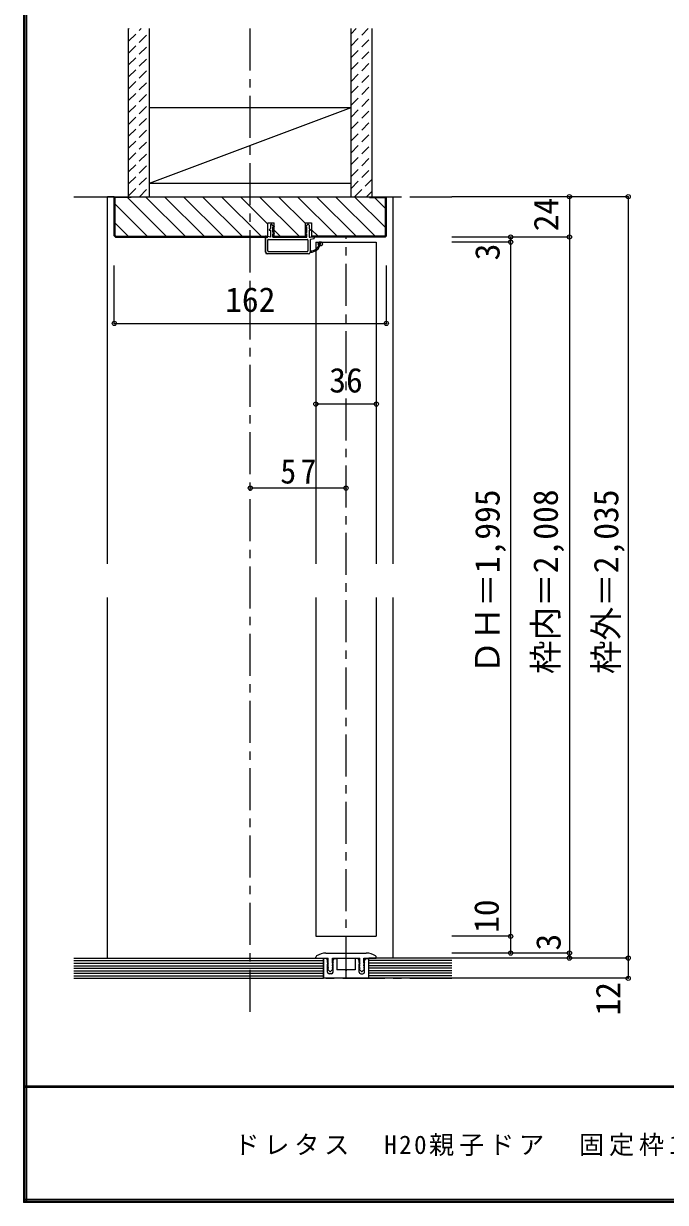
# Model space of a CAD drawing. Units: millimetres at full size, sheet at 1:5. Extents: x -973 to 977, y -718 to 696.
# Drawn here: x -973 to -591, y -701 to 0 of the extents above; entities that cross this region are included whole.
import ezdxf
from ezdxf.enums import TextEntityAlignment as Align

# ---------------------------------------------------------------- set-up
doc = ezdxf.new("R2010")
doc.units = ezdxf.units.MM
doc.header["$LTSCALE"] = 5
doc.header["$PDMODE"] = 32
doc.header["$PDSIZE"] = 2.5
doc.linetypes.add('CHAIN1', pattern=[8, 5, -1, 1, -1])
doc.linetypes.add('DASHED1', pattern=[1.8, 1.2, -0.6])
for name, color, linetype in [('0-0_補助線', 7, 'Continuous'), ('0-1_通り芯', 4, 'CHAIN1'), ('0-2_柱', 3, 'Continuous'), ('0-3_仕上', 7, 'Continuous'), ('0-4_枠', 3, 'Continuous'), ('0-6_扉', 6, 'Continuous'), ('0-B_寸法', 7, 'Continuous'), ('0-C_ﾊｯﾁ', 4, 'DASHED1'), ('F-1_通り芯', 6, 'Continuous'), ('F-A_文字', 7, 'Continuous')]:
    doc.layers.add(name, color=color, linetype=linetype)
doc.layers.add('0-7_金物', color=7, linetype='Continuous', lineweight=18)
doc.styles.add('ＭＳ ゴシック', font='')
doc.styles.get('ＭＳ ゴシック').set_extended_font_data('MS Gothic')

# ---------------------------------------------------------------- blocks, each defined once
blk = doc.blocks.new('2')
at = {"layer": '0-0_補助線'}
for p, q in [((-9.846, -9.622), (-9.846, 15.078)), ((-8.846, 16.078), (0.354, 16.078)), ((-8.846, 15.878), (0.637, 15.878)), ((-8.446, 14.378), (-8.446, -8.922)), ((-8.146, 14.678), (-1.546, 14.678)), ((-1.246, 14.378), (-1.246, -8.922)), ((0.154, 11.653), (2.154, 11.653)), ((0.154, 11.653), (0.154, -8.497)), ((2.154, 10.953), (2.154, 11.653)), ((3.154, 11.653), (2.512, 10.83)), ((3.154, 11.653), (6.154, 11.653)), ((4.154, 13.753), (4.154, 13.053)), ((5.154, 13.053), (4.512, 13.876)), ((7.154, 13.053), (5.154, 13.053)), ((6.154, 10.953), (6.154, 11.653)), ((7.558, 12.258), (6.516, 10.835)), ((-1.48, -10.622), (-8.846, -10.622)), ((-1.546, -9.222), (-8.146, -9.222)), ((-1.189, -10.85), (-0.732, -12.694)), ((0.354, -12.922), (-0.441, -12.922)), ((0.154, -8.497), (2.154, -8.497)), ((4.154, -9.897), (0.154, -9.897)), ((0.154, -9.897), (0.154, -10.622)), ((0.154, -10.622), (0.645, -12.548)), ((2.154, -7.797), (2.154, -8.497)), ((3.154, -8.497), (2.512, -7.674)), ((3.154, -8.497), (6.154, -8.497)), ((4.154, -10.597), (4.154, -9.897)), ((5.154, -9.897), (4.512, -10.72)), ((7.154, -9.897), (5.154, -9.897)), ((6.154, -7.797), (6.154, -8.497)), ((7.558, -9.101), (6.516, -7.679))]:
    blk.add_line(p, q, dxfattribs=at)
for points in [[(-9.646, 15.078), (-9.646, -9.622), (-9.846, -9.622)], [(4.154, 13.053), (0.154, 13.053), (0.649, 15.723)]]:
    blk.add_lwpolyline(points, dxfattribs=at)
for centre, radius, start, end in [((-8.846, 15.078), 1, 90, 180), ((-8.846, 15.078), 0.8, 90, 180), ((-8.146, 14.378), 0.3, 90, 180), ((-1.546, 14.378), 0.3, 0, 90), ((0.354, 15.778), 0.3, 349.49875, 90), ((2.354, 10.953), 0.2, 180, 322.03043), ((4.354, 13.753), 0.2, 37.96957, 180), ((6.354, 10.953), 0.2, 180, 323.78053), ((7.154, 12.553), 0.5, 323.78053, 90), ((-8.846, -9.622), 1, 180, 270), ((-2.846, -10.72), 6, 179.06153, 259.29815), ((-8.146, -8.922), 0.3, 180, 270), ((-2.846, -10.72), 5.3, 178.93757, 259.29815), ((-1.546, -8.922), 0.3, 270, 0), ((-1.48, -10.922), 0.3, 13.9282, 90), ((-0.441, -12.622), 0.3, 193.9282, 270), ((0.354, -12.622), 0.3, 270, 14.29438), ((2.354, -7.797), 0.2, 37.96957, 180), ((4.354, -10.597), 0.2, 180, 322.03043), ((6.354, -7.797), 0.2, 36.21947, 180), ((7.154, -9.397), 0.5, 270, 36.21947), ((-3.896, -16.272), 0.35, 259.29815, 79.29815)]:
    blk.add_arc(centre, radius, start, end, dxfattribs=at)
blk.add_point((-3.896, -16.622), dxfattribs=at)

msp = doc.modelspace()

# ---------------------------------------------------------------- linework, layer by layer
at = {"layer": '0-1_通り芯'}
for p, q in [((-838.333, -587.5), (-838.333, -2.5)), ((-943.333, -102.5), (-718.333, -102.5)), ((-781.333, -567.5), (-781.333, -126.5)), ((-943.333, -567.5), (-715.976, -567.5))]:
    msp.add_line(p, q, dxfattribs=at)
at = {"layer": '0-2_柱', "color": 7}
msp.add_line((-898.333, -94.5), (-778.333, -49.5), dxfattribs=at)
at = {"layer": '0-2_柱'}
for p, q in [((-898.333, -49.5), (-778.333, -49.5)), ((-898.333, -94.5), (-778.333, -94.5))]:
    msp.add_line(p, q, dxfattribs=at)
at = {"layer": '0-3_仕上', "color": 2}
for p, q in [((-910.833, -102.5), (-910.833, -2.5)), ((-898.333, -102.5), (-898.333, -2.5)), ((-778.333, -102.5), (-778.333, -2.5)), ((-765.833, -102.5), (-765.833, -2.5)), ((-943.333, -555.5), (-794.833, -555.5)), ((-794.833, -567.5), (-794.833, -555.5)), ((-718.333, -555.5), (-767.833, -555.5)), ((-767.833, -567.5), (-767.833, -555.5)), ((-943.333, -567.5), (-794.833, -567.5)), ((-718.333, -567.5), (-767.833, -567.5))]:
    msp.add_line(p, q, dxfattribs=at)
at = {"layer": '0-3_仕上'}
for p, q in [((-943.333, -557), (-794.833, -557)), ((-943.333, -558.5), (-794.833, -558.5)), ((-943.333, -560), (-794.833, -560)), ((-718.333, -557), (-767.833, -557)), ((-718.333, -558.5), (-767.833, -558.5)), ((-718.333, -560), (-767.833, -560)), ((-943.333, -561.5), (-794.833, -561.5)), ((-943.333, -563), (-794.833, -563)), ((-943.333, -564.5), (-794.833, -564.5)), ((-943.333, -566), (-794.833, -566)), ((-718.333, -561.5), (-767.833, -561.5)), ((-718.333, -563), (-767.833, -563)), ((-718.333, -564.5), (-767.833, -564.5)), ((-718.333, -566), (-767.833, -566))]:
    msp.add_line(p, q, dxfattribs=at)
at = {"layer": '0-4_枠', "color": 4}
for p, q in [((-919.333, -102.5), (-923.333, -102.5)), ((-923.333, -321), (-923.333, -102.5)), ((-757.333, -102.5), (-753.333, -102.5)), ((-753.333, -321), (-753.333, -102.5)), ((-923.333, -555.5), (-923.333, -341)), ((-753.333, -555.5), (-753.333, -341))]:
    msp.add_line(p, q, dxfattribs=at)
at = {"layer": '0-4_枠'}
for p, q in [((-919.333, -102.5), (-757.333, -102.5)), ((-918.833, -125.586), (-918.833, -103)), ((-909.333, -103), (-918.833, -103)), ((-909.333, -102.5), (-909.333, -103)), ((-767.333, -103), (-767.333, -102.5)), ((-767.333, -103), (-757.833, -103)), ((-757.833, -125.586), (-757.833, -103)), ((-827.833, -118), (-824.133, -118)), ((-827.833, -126.5), (-827.833, -118)), ((-824.133, -126.5), (-824.133, -118)), ((-805.533, -126.5), (-805.533, -118)), ((-918.419, -126), (-918.833, -125.586)), ((-918.419, -126), (-827.833, -126)), ((-824.133, -126), (-805.533, -126)), ((-758.248, -126), (-801.833, -126)), ((-758.248, -126), (-757.833, -125.586)), ((-918.626, -126.5), (-827.833, -126.5)), ((-824.133, -126.5), (-805.533, -126.5)), ((-758.04, -126.5), (-801.833, -126.5))]:
    msp.add_line(p, q, dxfattribs=at)
for points in [[(-918.626, -126.5), (-919.333, -125.793), (-919.333, -102.5)], [(-758.04, -126.5), (-757.333, -125.793), (-757.333, -102.5)], [(-805.533, -118), (-801.833, -118), (-801.833, -126.5)]]:
    msp.add_lwpolyline(points, dxfattribs=at)
at = {"layer": '0-6_扉'}
for p, q in [((-799.333, -129.5), (-763.333, -129.5)), ((-799.333, -129.5), (-799.333, -321)), ((-763.333, -129.5), (-763.333, -321)), ((-763.333, -341), (-763.333, -542.5))]:
    msp.add_line(p, q, dxfattribs=at)
msp.add_lwpolyline([(-799.333, -341), (-799.333, -542.5), (-763.333, -542.5)], dxfattribs=at)
at = {"layer": '0-7_金物'}
for p, q in [((-793.333, -552.5), (-769.333, -552.5)), ((-799.333, -555.5), (-799.333, -555.017)), ((-799.333, -555.5), (-791.983, -555.5)), ((-793.383, -555.8), (-794.833, -555.8)), ((-794.833, -567.5), (-794.833, -555.8)), ((-794.733, -555.8), (-794.733, -567.5)), ((-792.383, -558.05), (-792.383, -556.8)), ((-792.383, -558.05), (-792.176, -558.396)), ((-792.383, -559.05), (-792.176, -558.704)), ((-792.383, -563.8), (-792.383, -559.05)), ((-791.983, -558.5), (-792.191, -558.846)), ((-791.983, -560), (-792.191, -560.346)), ((-791.983, -561), (-792.191, -560.654)), ((-791.983, -558.5), (-791.983, -555.5)), ((-791.983, -561), (-791.983, -561.5)), ((-789.483, -558.5), (-789.483, -555.5)), ((-789.483, -555.5), (-773.183, -555.5)), ((-789.483, -558.5), (-789.276, -558.846)), ((-789.483, -559.5), (-789.276, -559.154)), ((-789.483, -560), (-789.483, -559.5)), ((-789.483, -560), (-789.276, -560.346)), ((-789.483, -561), (-789.276, -560.654)), ((-789.483, -561.5), (-789.483, -561)), ((-789.083, -558.05), (-789.291, -558.396)), ((-789.083, -559.05), (-789.291, -558.704)), ((-789.083, -558.05), (-789.083, -556.8)), ((-789.083, -563.8), (-789.083, -559.05)), ((-788.083, -555.8), (-786.733, -555.8)), ((-786.733, -555.8), (-786.733, -562.5)), ((-774.583, -555.8), (-775.933, -555.8)), ((-775.933, -555.8), (-775.933, -562.5)), ((-773.583, -558.05), (-773.583, -556.8)), ((-773.583, -558.05), (-773.376, -558.396)), ((-773.583, -559.05), (-773.376, -558.704)), ((-773.583, -563.8), (-773.583, -559.05)), ((-773.183, -558.5), (-773.391, -558.846)), ((-773.183, -559.5), (-773.391, -559.154)), ((-773.183, -560), (-773.391, -560.346)), ((-773.183, -561), (-773.391, -560.654)), ((-773.183, -558.5), (-773.183, -555.5)), ((-773.183, -560), (-773.183, -559.5)), ((-773.183, -561.5), (-773.183, -561)), ((-770.683, -558.5), (-770.683, -555.5)), ((-770.683, -555.5), (-763.333, -555.5)), ((-770.683, -558.5), (-770.476, -558.846)), ((-770.683, -560), (-770.476, -560.346)), ((-770.683, -561), (-770.476, -560.654)), ((-770.683, -561), (-770.683, -561.5)), ((-770.283, -558.05), (-770.491, -558.396)), ((-770.283, -559.05), (-770.491, -558.704)), ((-770.283, -558.05), (-770.283, -556.8)), ((-770.283, -563.8), (-770.283, -559.05)), ((-769.283, -555.8), (-767.833, -555.8)), ((-767.933, -555.8), (-767.933, -567.5)), ((-767.833, -567.5), (-767.833, -555.8)), ((-763.333, -555.5), (-763.333, -555.017)), ((-767.833, -567.5), (-794.833, -567.5)), ((-791.983, -561.5), (-792.191, -561.846)), ((-791.1, -563.34), (-792.153, -562.204)), ((-790.083, -564.8), (-791.383, -564.8)), ((-790.367, -563.34), (-789.313, -562.204)), ((-789.483, -561.5), (-789.276, -561.846)), ((-781.833, -562.5), (-786.733, -562.5)), ((-781.333, -563), (-781.833, -562.5)), ((-781.333, -563), (-780.833, -562.5)), ((-775.933, -562.5), (-780.833, -562.5)), ((-773.183, -561.5), (-773.391, -561.846)), ((-772.3, -563.34), (-773.353, -562.204)), ((-772.583, -564.8), (-771.283, -564.8)), ((-771.567, -563.34), (-770.513, -562.204)), ((-770.683, -561.5), (-770.476, -561.846))]:
    msp.add_line(p, q, dxfattribs=at)
for points in [[(-791.983, -560), (-791.983, -559.5), (-792.191, -559.154)], [(-770.683, -560), (-770.683, -559.5), (-770.476, -559.154)]]:
    msp.add_lwpolyline(points, dxfattribs=at)
for centre, radius, start, end in [((-793.333, -562.5), 10, 90, 123.74899), ((-769.333, -562.5), 10, 56.25101, 90), ((-798.333, -555.017), 1, 123.74899, 180), ((-793.383, -556.8), 1, 0, 90), ((-791.933, -559), 0.3, 149.05365, 210.94635), ((-791.933, -560.5), 0.3, 149.05365, 210.94635), ((-792.433, -558.55), 0.3, 329.05368, 30.94635), ((-789.033, -558.55), 0.3, 149.05365, 210.94632), ((-789.533, -559), 0.3, 329.05365, 30.94632), ((-789.533, -560.5), 0.3, 329.05365, 30.94632), ((-788.083, -556.8), 1, 90, 180), ((-774.583, -556.8), 1, 0, 90), ((-773.133, -559), 0.3, 149.05366, 210.94634), ((-773.133, -560.5), 0.3, 149.05366, 210.94634), ((-773.633, -558.55), 0.3, 329.05368, 30.94635), ((-770.233, -558.55), 0.3, 149.05365, 210.94632), ((-770.733, -559), 0.3, 329.05365, 30.94635), ((-770.733, -560.5), 0.3, 329.05365, 30.94635), ((-769.283, -556.8), 1, 90, 180), ((-764.333, -555.017), 1, 0, 56.25101), ((-791.383, -563.8), 1, 180, 270), ((-791.933, -562), 0.3, 149.05362, 222.83826), ((-790.733, -563), 0.5, 222.83826, 317.16174), ((-790.083, -563.8), 1, 270, 0), ((-789.533, -562), 0.3, 317.16174, 30.94632), ((-772.583, -563.8), 1, 180, 270), ((-773.133, -562), 0.3, 149.0537, 222.83827), ((-771.933, -563), 0.5, 222.83827, 317.16174), ((-771.283, -563.8), 1, 270, 0), ((-770.733, -562), 0.3, 317.16174, 30.94638)]:
    msp.add_arc(centre, radius, start, end, dxfattribs=at)
at = {"layer": '0-B_寸法', "color": 4}
for p, q in [((-613.333, -102.5), (-718.333, -102.5)), ((-648.333, -102.5), (-648.333, -555.5)), ((-613.333, -102.5), (-613.333, -567.5)), ((-648.333, -126.5), (-718.333, -126.5)), ((-683.333, -129.5), (-718.333, -129.5)), ((-683.333, -126.5), (-683.333, -552.5)), ((-919.333, -177.922), (-919.333, -143.4)), ((-757.333, -177.922), (-757.333, -143.4)), ((-919.333, -177.922), (-757.333, -177.922)), ((-763.333, -225.882), (-799.333, -225.882)), ((-781.333, -275.882), (-838.333, -275.882)), ((-683.333, -542.5), (-718.333, -542.5)), ((-648.333, -552.5), (-718.333, -552.5)), ((-613.333, -555.5), (-718.333, -555.5)), ((-613.333, -567.5), (-718.333, -567.5))]:
    msp.add_line(p, q, dxfattribs=at)
at = {"layer": '0-B_寸法'}
for p in [(-648.333, -102.5), (-613.333, -102.5), (-683.333, -126.5), (-648.333, -126.5), (-683.333, -129.5), (-919.333, -177.922), (-757.333, -177.922), (-799.333, -225.882), (-763.333, -225.882), (-838.333, -275.882), (-781.333, -275.882), (-683.333, -542.5), (-683.333, -552.5), (-648.333, -552.5), (-648.333, -555.5), (-613.333, -555.5), (-613.333, -567.5)]:
    msp.add_point(p, dxfattribs=at)
at = {"layer": '0-C_ﾊｯﾁ'}
for p, q in [((-910.833, -2.898), (-910.436, -2.5)), ((-910.833, -9.969), (-903.364, -2.5)), ((-910.833, -17.04), (-898.333, -4.54)), ((-778.333, -12.677), (-768.156, -2.5)), ((-778.333, -5.606), (-775.227, -2.5)), ((-910.833, -24.111), (-898.333, -11.611)), ((-778.333, -19.748), (-765.833, -7.248)), ((-910.833, -31.182), (-898.333, -18.682)), ((-778.333, -26.819), (-765.833, -14.319)), ((-910.833, -38.253), (-898.333, -25.753)), ((-778.333, -33.89), (-765.833, -21.39)), ((-910.833, -45.324), (-898.333, -32.824)), ((-778.333, -40.961), (-765.833, -28.461)), ((-910.833, -52.395), (-898.333, -39.895)), ((-778.333, -48.032), (-765.833, -35.532)), ((-910.833, -59.466), (-898.333, -46.966)), ((-778.333, -55.103), (-765.833, -42.603)), ((-910.833, -66.537), (-898.333, -54.037)), ((-778.333, -62.174), (-765.833, -49.674)), ((-910.833, -73.608), (-898.333, -61.108)), ((-778.333, -69.246), (-765.833, -56.746)), ((-910.833, -80.679), (-898.333, -68.179)), ((-778.333, -76.317), (-765.833, -63.817)), ((-910.833, -87.751), (-898.333, -75.251)), ((-778.333, -83.388), (-765.833, -70.888)), ((-910.833, -94.822), (-898.333, -82.322)), ((-778.333, -90.459), (-765.833, -77.959)), ((-910.833, -101.893), (-898.333, -89.393)), ((-778.333, -97.53), (-765.833, -85.03)), ((-904.37, -102.5), (-898.333, -96.464)), ((-776.232, -102.5), (-765.833, -92.101)), ((-769.161, -102.5), (-765.833, -99.172))]:
    msp.add_line(p, q, dxfattribs=at)
at = {"layer": '0-C_ﾊｯﾁ', "linetype": 'Continuous'}
for p, q in [((-911.5, -103), (-888.5, -126)), ((-900.686, -102.5), (-877.186, -126)), ((-889.373, -102.5), (-865.872, -126)), ((-878.059, -102.5), (-854.558, -126)), ((-866.745, -102.5), (-843.245, -126)), ((-855.431, -102.5), (-831.931, -126)), ((-844.117, -102.5), (-827.833, -118.784)), ((-832.804, -102.5), (-809.304, -126)), ((-821.49, -102.5), (-805.533, -118.457)), ((-810.176, -102.5), (-786.676, -126)), ((-798.863, -102.5), (-775.363, -126)), ((-787.549, -102.5), (-764.049, -126)), ((-776.235, -102.5), (-757.833, -120.902)), ((-764.422, -103), (-757.833, -109.588)), ((-918.833, -106.98), (-899.813, -126)), ((-918.833, -118.294), (-911.127, -126)), ((-824.133, -122.484), (-820.617, -126)), ((-801.833, -122.157), (-797.99, -126))]:
    msp.add_line(p, q, dxfattribs=at)
at = {"layer": 'F-1_通り芯'}
for p, q in [((-973.347, 695.833), (-973.347, -700.833)), ((-972.514, 695.833), (-972.514, -700.833)), ((-971.68, 695.833), (-971.68, -700.833)), ((976.653, -631.667), (-973.347, -631.667)), ((976.653, -632.5), (-973.347, -632.5)), ((976.653, -699.167), (-973.347, -699.167)), ((976.653, -700), (-973.347, -700)), ((976.653, -700.833), (-973.347, -700.833))]:
    msp.add_line(p, q, dxfattribs=at)

# ---------------------------------------------------------------- block references
at = {"layer": '0-7_金物', "rotation": 90}
msp.add_blockref('2', (-813.255, -126.654), dxfattribs=at)

# ---------------------------------------------------------------- texts
at = {"layer": '0-B_寸法', "style": 'ＭＳ ゴシック'}
for s, p in [('24', (-650.55, -123.071)), ('3', (-685.496, -140.385)), ('ＤＨ＝1,995', (-685.513, -386.5)), ('枠内＝2,008', (-650.833, -386.5)), ('枠外＝2,035', (-614.819, -386.5)), ('10', (-686.042, -540.52)), ('3', (-649.154, -550.983)), ('12', (-613.642, -589.671))]:
    msp.add_text(s, height=14.66, rotation=90, dxfattribs=at).set_placement(p, align=Align.BOTTOM_LEFT)
for s, p in [('162', (-853.333, -175.422)), ('36', (-791.333, -223.382))]:
    msp.add_text(s, height=14.66, dxfattribs=at).set_placement(p, align=Align.BOTTOM_LEFT)
at = {"layer": '0-B_寸法', "insert": (-820.458, -273.382), "char_height": 14.66, "attachment_point": 7, "style": 'ＭＳ ゴシック'}
msp.add_mtext('\\T1.27;\\W0.95;57', dxfattribs=at)
at = {"layer": 'F-A_文字', "insert": (-847.938, -673.333), "char_height": 11, "attachment_point": 7, "style": 'ＭＳ ゴシック'}
msp.add_mtext('\\T1.19;ドレタス\u3000H20親子ドア\u3000固定枠170㎜幅\u3000通気仕様\u30003方枠＋樹脂下枠', dxfattribs=at)

doc.saveas('drawing.dxf')
